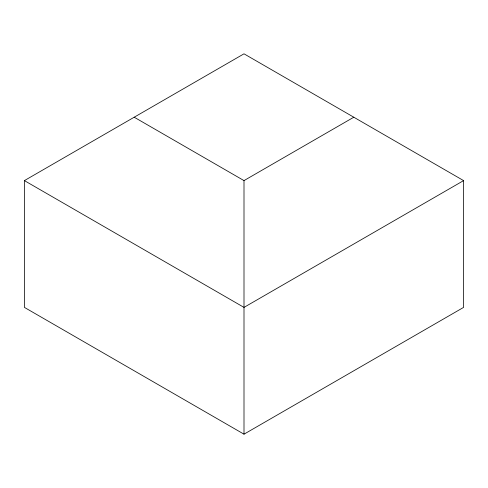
<?xml version="1.0" encoding="UTF-8"?>
<svg xmlns="http://www.w3.org/2000/svg" width="488" height="488" viewBox="0 0 488 488"><rect width="100%" height="100%" fill="white"/><g stroke="black" fill="none" stroke-linecap="round" stroke-linejoin="round"><path stroke-width="0.73" d="M24.4 180.609L244 53.82L463.6 180.609L463.6 307.391L244 434.18L24.4 307.391L24.4 180.609L244 307.391L463.6 180.609M134.2 117.212L244 180.603L353.8 117.212M244 180.603L244 434.18"/></g></svg>
